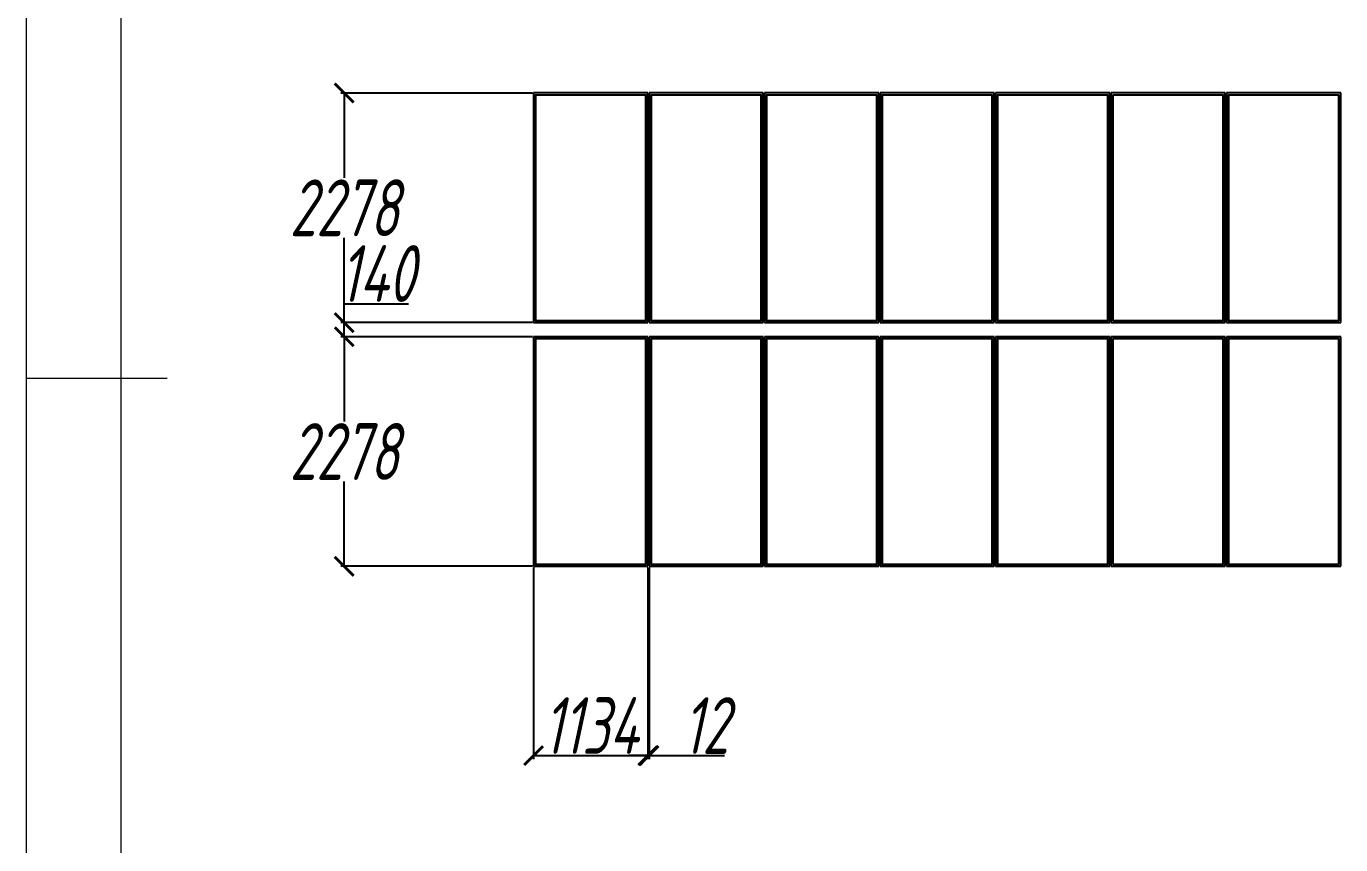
# Model space of a CAD drawing. Header units: millimetres. Extents: x -939 to 77961, y -54291 to 1503.
# Drawn here: x -939 to 12105, y -31019 to -22899 of the extents above; entities that cross this region are included whole.
import ezdxf

# ---------------------------------------------------------------- set-up
doc = ezdxf.new("R2010")
doc.units = ezdxf.units.MM
doc.layers.add('01 Heavy line', color=7, linetype='Continuous', lineweight=18)
doc.layers.add('01-Dimension', color=4, linetype='Continuous')
doc.styles.add('GreenexSolar', font='gbeitc.shx', dxfattribs={"width": 0.8, "height": 563.571429})
doc.dimstyles.new('GreenexSolar', dxfattribs={"dimtxt": 3, "dimasz": 1, "dimexe": 0.18, "dimexo": 0.0625, "dimgap": 0.09, "dimtad": 1, "dimtih": 1, "dimtoh": 1, "dimdec": 0, "dimzin": 0, "dimdsep": 46, "dimtxsty": 'GreenexSolar', "dimblk": 'ARCHTICK', "dimcen": 0.09, "dimclrd": 4, "dimclre": 4, "dimclrt": 3, "dimadec": 0, "dimazin": 0, "dimtfac": 1, "dimtdec": 4, "dimtofl": 0, "dimtmove": 0, "dimatfit": 3, "dimfxl": 1, "dimtolj": 1, "dimtzin": 0, "dimarcsym": 0})

# ---------------------------------------------------------------- blocks, each defined once
blk = doc.blocks.new('00-Greenex-京立蔚蓝英文图框')
at = {"layer": '01 Heavy line', "color": 4}
for p, q in [((-5, 8), (-5, -289)), ((2.45, -140.498), (-5, -140.498))]:
    blk.add_line(p, q, dxfattribs=at)
at = {"layer": '01 Heavy line', "color": 7, "lineweight": 18}
blk.add_line((0, 0), (0, -283.776), dxfattribs=at)
blk = doc.blocks.new('*U112')
at = {"color": 7, "linetype": 'Continuous', "lineweight": 25}
for p, q in [((-567, 2348), (-567, 70)), ((567, 2348), (-567, 2348)), ((567, 70), (567, 2348)), ((-550, 87), (-550, 2331)), ((-550, 2331), (550, 2331)), ((-550, 2331), (-547, 2328)), ((-547, 2328), (-547, 90)), ((547, 2328), (-547, 2328)), ((550, 2331), (547, 2328)), ((547, 90), (547, 2328)), ((550, 2331), (550, 87)), ((-567, 70), (567, 70)), ((-547, 90), (-550, 87)), ((550, 87), (-550, 87)), ((-547, 90), (547, 90)), ((547, 90), (550, 87)), ((-567, -70), (-567, -2348)), ((567, -70), (-567, -70)), ((-550, -2331), (-550, -87)), ((-550, -87), (-547, -90)), ((-550, -87), (550, -87)), ((-547, -90), (-547, -2328)), ((547, -90), (-547, -90)), ((550, -87), (547, -90)), ((547, -2328), (547, -90)), ((550, -87), (550, -2331)), ((567, -2348), (567, -70)), ((-547, -2328), (-550, -2331)), ((550, -2331), (-550, -2331)), ((-547, -2328), (547, -2328)), ((547, -2328), (550, -2331)), ((-567, -2348), (567, -2348))]:
    blk.add_line(p, q, dxfattribs=at)
blk = doc.blocks.new('_ArchTick')
at = {"color": 0, "linetype": 'ByBlock', "const_width": 0.15}
blk.add_lwpolyline([(-0.5, -0.5), (0.5, 0.5)], dxfattribs=at)
blk = doc.blocks.new('*D198')
at = {"layer": '01-Dimension', "color": 4, "lineweight": -2, "transparency": 16777216}
for p, q in [((4095, -28269), (4095, -30169)), ((5229, -28269), (5229, -30169)), ((4095, -30135), (5229, -30135))]:
    blk.add_line(p, q, dxfattribs=at)
at = {"layer": 'Defpoints', "color": 0, "transparency": 16777216}
for p in [(4095, -28257), (5229, -28257), (5229, -30135)]:
    blk.add_point(p, dxfattribs=at)
at = {"layer": '01-Dimension', "color": 4, "lineweight": -2, "transparency": 16777216, "xscale": 187.8571428571429, "yscale": 187.8571428571429, "zscale": 187.8571428571429, "rotation": 180}
blk.add_blockref('_ArchTick', (4095, -30135), dxfattribs=at)
at = {"layer": '01-Dimension', "color": 4, "lineweight": -2, "transparency": 16777216, "xscale": 187.8571428571429, "yscale": 187.8571428571429, "zscale": 187.8571428571429}
blk.add_blockref('_ArchTick', (5229, -30135), dxfattribs=at)
at = {"layer": '01-Dimension', "color": 3, "transparency": 16777216, "insert": (4662, -29837), "char_height": 563.6, "attachment_point": 5, "style": 'GreenexSolar'}
blk.add_mtext('\\A1;1134', dxfattribs=at)
blk = doc.blocks.new('*D199')
at = {"layer": '01-Dimension', "color": 4, "lineweight": -2, "transparency": 16777216}
for p, q in [((5229, -28269), (5229, -30169)), ((5241, -28269), (5241, -30169)), ((5229, -30135), (5041, -30135)), ((5241, -30135), (5989, -30135))]:
    blk.add_line(p, q, dxfattribs=at)
at = {"layer": 'Defpoints', "color": 0, "transparency": 16777216}
for p in [(5229, -28257), (5241, -28257), (5241, -30135)]:
    blk.add_point(p, dxfattribs=at)
at = {"layer": '01-Dimension', "color": 4, "lineweight": -2, "transparency": 16777216, "xscale": 187.8571428571429, "yscale": 187.8571428571429, "zscale": 187.8571428571429}
blk.add_blockref('_ArchTick', (5229, -30135), dxfattribs=at)
at = {"layer": '01-Dimension', "color": 4, "lineweight": -2, "transparency": 16777216, "xscale": 187.8571428571429, "yscale": 187.8571428571429, "zscale": 187.8571428571429, "rotation": 180}
blk.add_blockref('_ArchTick', (5241, -30135), dxfattribs=at)
at = {"layer": '01-Dimension', "color": 3, "transparency": 16777216, "insert": (5803, -29837), "char_height": 563.6, "attachment_point": 5, "style": 'GreenexSolar'}
blk.add_mtext('\\A1;12', dxfattribs=at)
blk = doc.blocks.new('*D200')
at = {"layer": '01-Dimension', "color": 4, "lineweight": -2, "transparency": 16777216}
for p, q in [((4083, -25979), (2183, -25979)), ((2216, -25979), (2216, -26819)), ((2216, -28257), (2216, -27416)), ((4083, -28257), (2183, -28257))]:
    blk.add_line(p, q, dxfattribs=at)
at = {"layer": 'Defpoints', "color": 0, "transparency": 16777216}
for p in [(2216, -25979), (4095, -25979), (4095, -28257)]:
    blk.add_point(p, dxfattribs=at)
at = {"layer": '01-Dimension', "color": 4, "lineweight": -2, "transparency": 16777216, "xscale": 187.8571428571429, "yscale": 187.8571428571429, "zscale": 187.8571428571429}
for p, rotation in [((2216, -25979), 90), ((2216, -28257), 270)]:
    blk.add_blockref('_ArchTick', p, dxfattribs=dict(at, rotation=rotation))
at = {"layer": '01-Dimension', "color": 3, "transparency": 16777216, "insert": (2216, -27118), "char_height": 563.6, "attachment_point": 5, "style": 'GreenexSolar'}
blk.add_mtext('\\A1;2278', dxfattribs=at)
blk = doc.blocks.new('*D201')
at = {"layer": '01-Dimension', "color": 4, "lineweight": -2, "transparency": 16777216}
for p, q in [((4083, -23561), (2183, -23561)), ((2216, -23561), (2216, -24401)), ((2216, -25839), (2216, -24998)), ((4083, -25839), (2183, -25839))]:
    blk.add_line(p, q, dxfattribs=at)
at = {"layer": 'Defpoints', "color": 0, "transparency": 16777216}
for p in [(2216, -23561), (4095, -23561), (4095, -25839)]:
    blk.add_point(p, dxfattribs=at)
at = {"layer": '01-Dimension', "color": 4, "lineweight": -2, "transparency": 16777216, "xscale": 187.8571428571429, "yscale": 187.8571428571429, "zscale": 187.8571428571429}
for p, rotation in [((2216, -23561), 90), ((2216, -25839), 270)]:
    blk.add_blockref('_ArchTick', p, dxfattribs=dict(at, rotation=rotation))
at = {"layer": '01-Dimension', "color": 3, "transparency": 16777216, "insert": (2216, -24700), "char_height": 563.6, "attachment_point": 5, "style": 'GreenexSolar'}
blk.add_mtext('\\A1;2278', dxfattribs=at)
blk = doc.blocks.new('*D202')
at = {"layer": '01-Dimension', "color": 4, "lineweight": -2, "transparency": 16777216}
for p, q in [((2216, -25839), (2216, -25651)), ((2216, -25651), (2853, -25651)), ((4083, -25839), (2183, -25839)), ((2216, -25979), (2216, -25839)), ((4083, -25979), (2183, -25979))]:
    blk.add_line(p, q, dxfattribs=at)
at = {"layer": 'Defpoints', "color": 0, "transparency": 16777216}
for p in [(2216, -25839), (4095, -25839), (4095, -25979)]:
    blk.add_point(p, dxfattribs=at)
at = {"layer": '01-Dimension', "color": 4, "lineweight": -2, "transparency": 16777216, "xscale": 187.8571428571429, "yscale": 187.8571428571429, "zscale": 187.8571428571429}
for p, rotation in [((2216, -25839), 90), ((2216, -25979), 270)]:
    blk.add_blockref('_ArchTick', p, dxfattribs=dict(at, rotation=rotation))
at = {"layer": '01-Dimension', "color": 3, "transparency": 16777216, "insert": (2543, -25352), "char_height": 563.6, "attachment_point": 5, "style": 'GreenexSolar'}
blk.add_mtext('\\A1;140', dxfattribs=at)

msp = doc.modelspace()

# ---------------------------------------------------------------- block references
at = {"xscale": 187.8571428571429, "yscale": 187.8571428571429, "zscale": 187.8571428571429}
msp.add_blockref('00-Greenex-京立蔚蓝英文图框', (0, 0), dxfattribs=at)
for p in [(4662, -25908.8), (5808, -25908.8), (6954, -25908.8), (8100, -25908.8), (9246, -25908.8), (10392, -25908.8), (11538, -25908.8)]:
    msp.add_blockref('*U112', p)

# ---------------------------------------------------------------- dimensions: what is measured, and where the dimension line sits
at = {"layer": '01-Dimension'}
for p1, p2, picture, middle in [((4095, -25838.8), (4095, -23560.8), '*D201', (2216.4, -24699.8)), ((4095, -25978.8), (4095, -25838.8), '*D202', (2543.3, -25352.2)), ((4095, -28256.8), (4095, -25978.8), '*D200', (2216.4, -27117.8))]:
    dim = msp.add_aligned_dim(p1=p1, p2=p2, distance=1878.6, dimstyle='GreenexSolar', override={"dimscale": 187.857143}, dxfattribs=at)
    dim.commit()
    dim.dimension.update_dxf_attribs({"geometry": picture, "text_midpoint": middle})
for base, p1, p2, picture, middle in [((5229, -30135.4), (4095, -28256.8), (5229, -28256.8), '*D198', (4662, -29836.7)), ((5241, -30135.4), (5229, -28256.8), (5241, -28256.8), '*D199', (5802.7, -29836.7))]:
    dim = msp.add_linear_dim(base=base, p1=p1, p2=p2, dimstyle='GreenexSolar', override={"dimscale": 187.857143}, dxfattribs=at)
    dim.commit()
    dim.dimension.update_dxf_attribs({"geometry": picture, "text_midpoint": middle})

doc.saveas('drawing.dxf')
